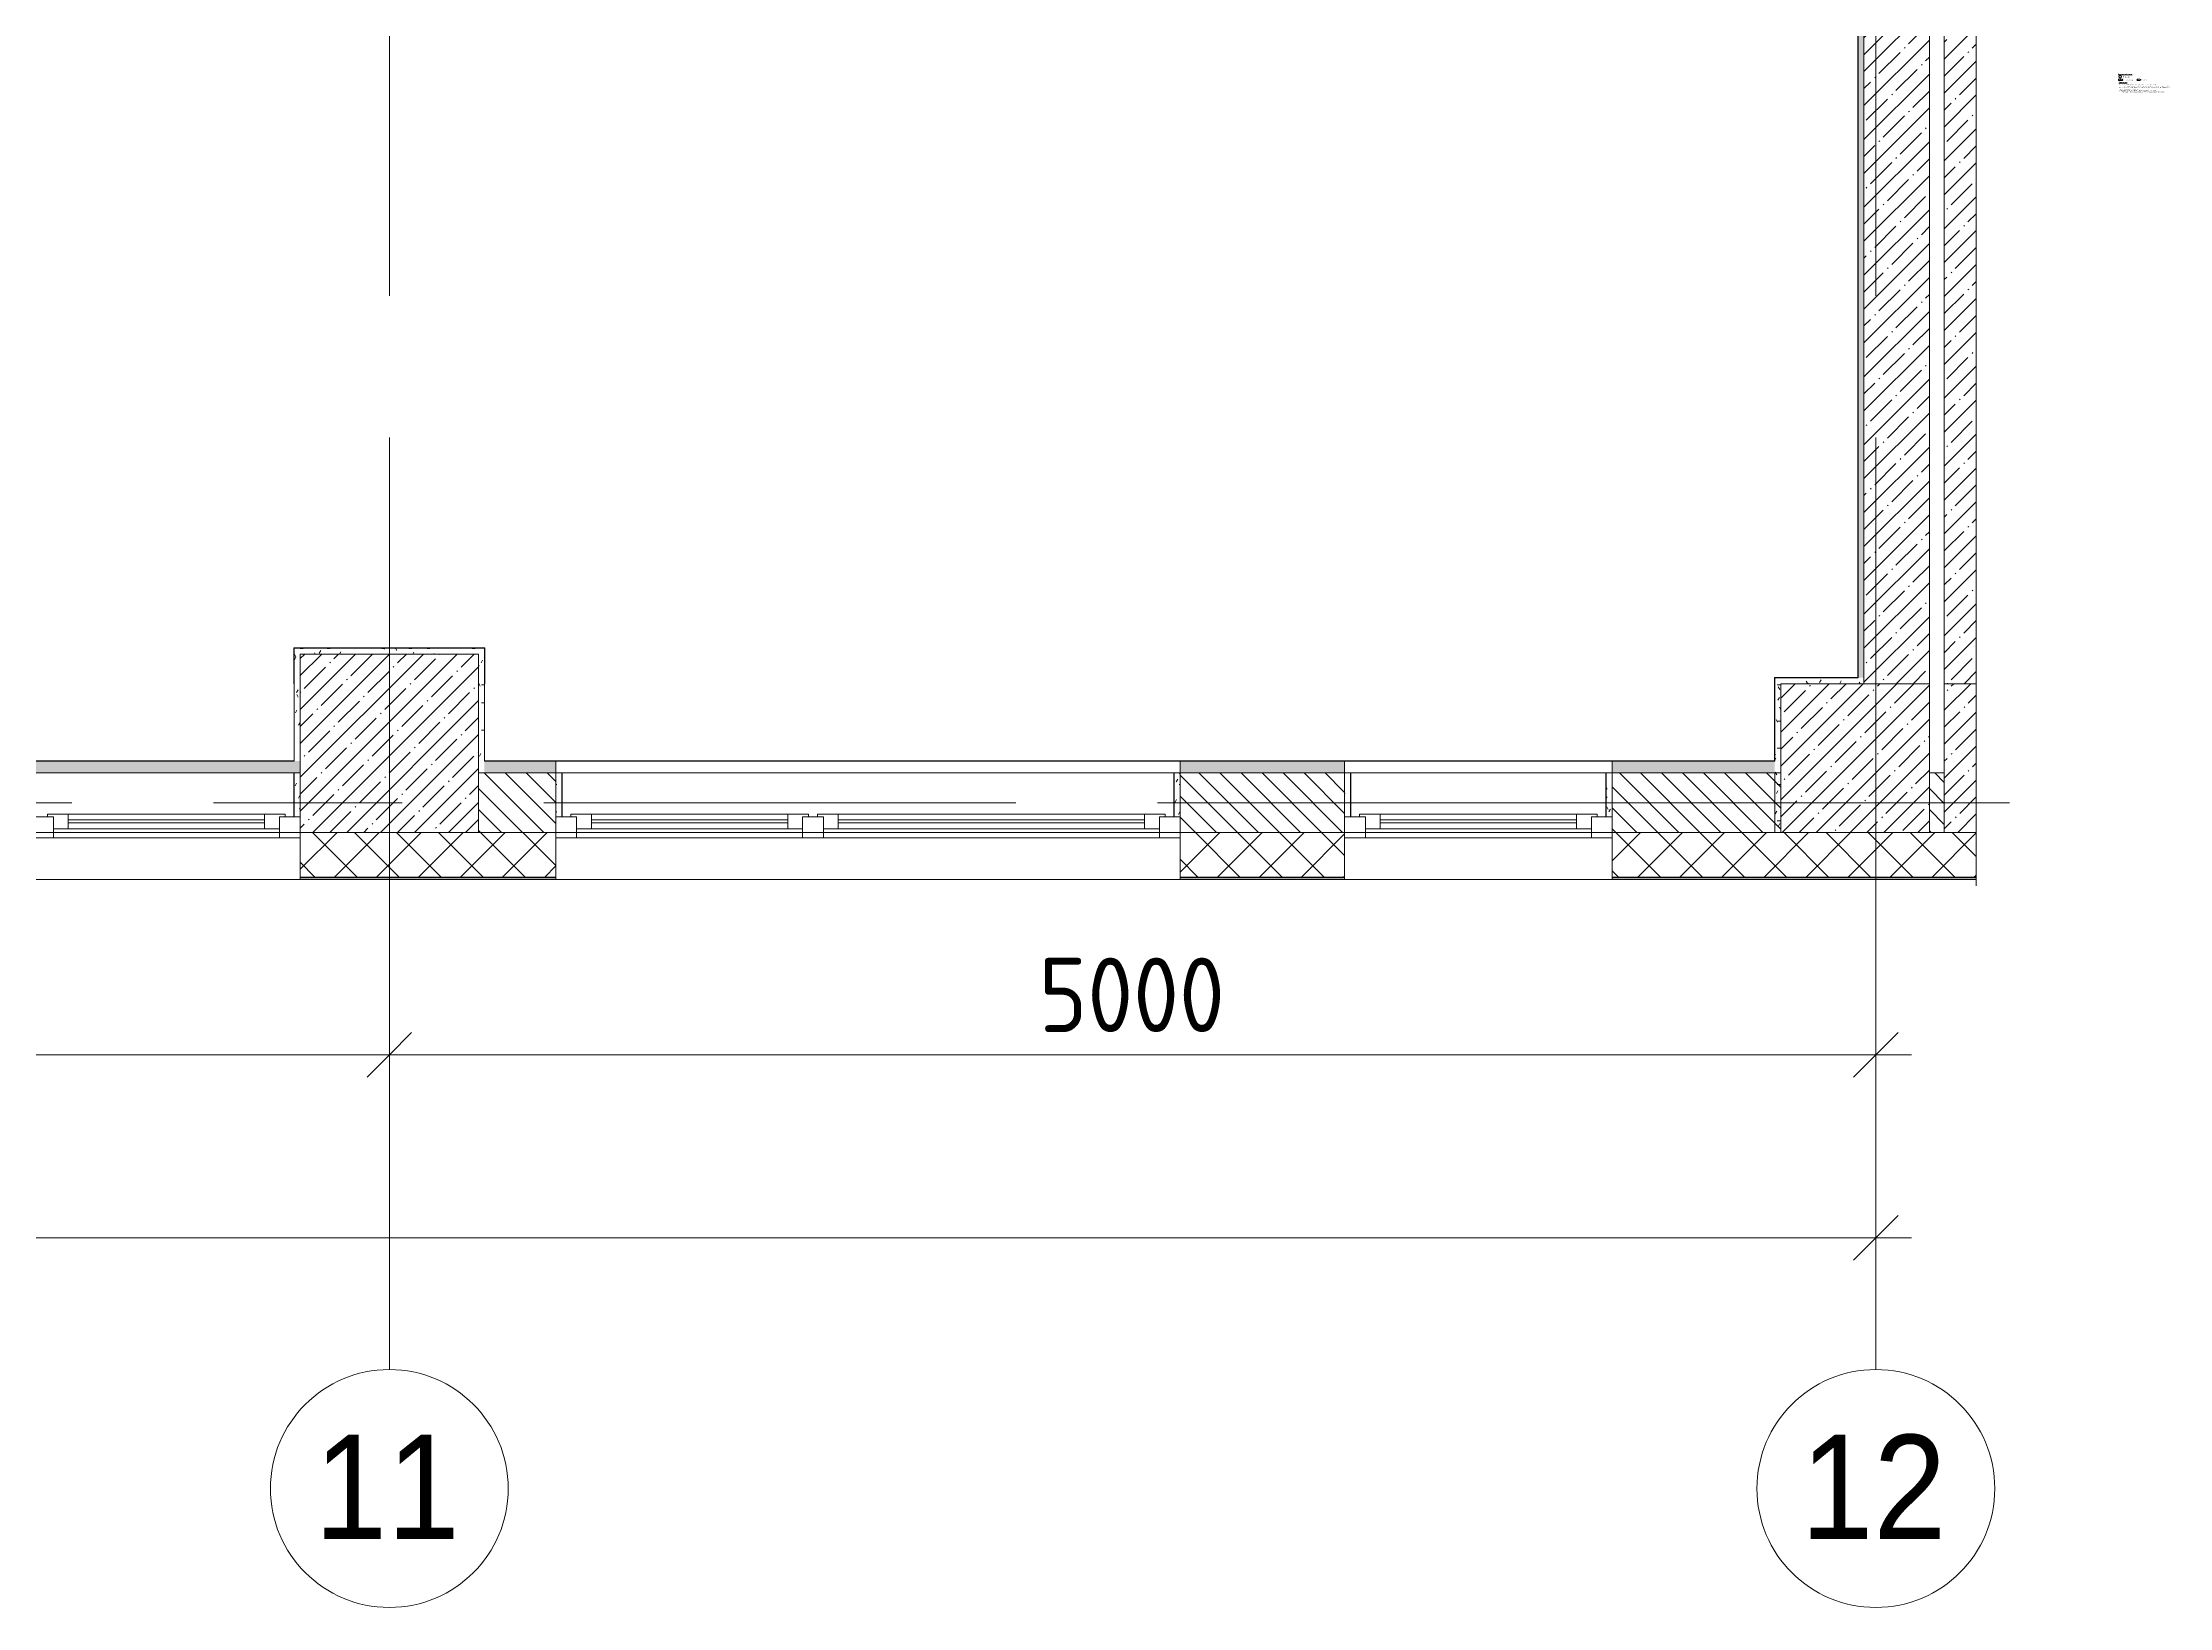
# Model space of a CAD drawing. Header units: millimetres. Extents: x -5524 to 188508, y -8553 to 29000.
# Drawn here: x 32143 to 39298, y -2706 to 2556 of the extents above; entities that cross this region are included whole.
import ezdxf

# ---------------------------------------------------------------- set-up
doc = ezdxf.new("R2010")
doc.units = ezdxf.units.MM
doc.linetypes.add('Осевая', pattern=[3175, 635, -476.25, 1587.5, -476.25])
for name, color, linetype, lineweight in [('A-ANNO-DIMS', 7, 'Continuous', 9), ('A-ANNO-DIMS-100', 7, 'Continuous', 9), ('A-DETL', 7, 'Continuous', 9), ('A-DETL-GENF', 7, 'Continuous', 9), ('A-GLAZ', 7, 'Continuous', 9), ('A-GLAZ-1', 7, 'Continuous', 13), ('A-WALL', 7, 'Continuous', 9), ('G-ANNO-TEXT', 7, 'Continuous', 9), ('I-WALL', 7, 'Continuous', 9), ('S-COLS', 7, 'Continuous', 9), ('Оси', 7, 'Continuous', 9), ('Оси-1', 7, 'Continuous', 20), ('Оси-2', 7, 'Осевая', 9)]:
    doc.layers.add(name, color=color, linetype=linetype, lineweight=lineweight)
doc.layers.add('A-WALL-1', color=7, linetype='Continuous', lineweight=9, true_color=0x3c3c3c)
doc.layers.add('A-WALL-FNSH-1', color=7, linetype='Continuous', lineweight=9, true_color=0x3c3c3c)
doc.styles.add('Arial', font='arial.ttf', dxfattribs={"width": 0.9, "height": 350})
doc.styles.add('GOST Common_2', font='GOST_Common.ttf', dxfattribs={"width": 0.9, "height": 3.5})
doc.styles.add('GOST Common_3', font='GOST_Common.ttf', dxfattribs={"width": 0.9, "height": 2.5})
doc.styles.add('ISOCPEUR', font='isocpeur.ttf', dxfattribs={"width": 0.9, "height": 250})
doc.styles.add('ISOCPEUR_2', font='isocpeur.ttf', dxfattribs={"width": 0.9, "height": 2.5})
doc.styles.add('ISOCPEUR_3', font='isocpeur.ttf', dxfattribs={"height": 2.5})
doc.dimstyles.new('ISO-2_5_0_9К_БОЛЬШОЙ', dxfattribs={"dimscale": 304.8, "dimtxt": 248.995294, "dimasz": 0.492126, "dimexe": 0.393701, "dimexo": 0.984252, "dimgap": 0, "dimtad": 1, "dimdec": 0, "dimrnd": 10, "dimzin": 0, "dimdsep": 46, "dimtxsty": 'ISOCPEUR', "dimblk1": 'OBLIQUE', "dimblk2": 'OBLIQUE', "dimsah": 1, "dimcen": 0.09, "dimdle": 0.393701, "dimazin": 0, "dimtfac": 1, "dimtdec": 4, "dimtix": 1, "dimtmove": 0, "dimatfit": 3, "dimfxl": 1, "dimtvp": 1, "dimtolj": 1, "dimtzin": 0, "dimarcsym": 2})
doc.dimstyles.new('ISO-2_5_0_9К_БОЛЬШОЙ_1', dxfattribs={"dimscale": 304.8, "dimtxt": 248.995294, "dimasz": 0.492126, "dimexe": 0.393701, "dimexo": 0.984252, "dimgap": 0, "dimtad": 1, "dimdec": 0, "dimrnd": 10, "dimzin": 0, "dimdsep": 46, "dimtxsty": 'ISOCPEUR', "dimblk1": 'OBLIQUE', "dimblk2": 'OBLIQUE', "dimsah": 1, "dimcen": 0.09, "dimdle": 0.393701, "dimazin": 0, "dimtfac": 1, "dimtdec": 4, "dimtix": 1, "dimtmove": 2, "dimatfit": 3, "dimfxl": 1, "dimtvp": 1, "dimtolj": 1, "dimtzin": 0, "dimarcsym": 2})
pattern_1 = [(45, (0, 0), (-57.02463, 57.02463), []), (45, (57.025, 0), (-57.02463, 57.02463), [100.806, -20.161, 3.353, -16.808])]
pattern_2 = [(0, (0, 0), (121.92, 30.48), [10.058, -81.382, 10.058, -81.382, -487.68]), (0, (0, 0), (121.92, 30.48), [-182.88, 10.058, -172.822, 10.058, -81.382, -213.36]), (0, (0, 0), (121.92, 30.48), [-457.2, 10.058, -50.902, 10.058, -142.342]), (120, (45.72, 15.24), (-87.356454, 90.345817), [10.058, -81.382, 10.058, -81.382, -487.68]), (120, (45.72, 15.24), (-87.356454, 90.345817), [-182.88, 10.058, -172.822, 10.058, -81.382, -213.36]), (120, (45.72, 15.24), (-87.356454, 90.345817), [-457.2, 10.058, -50.902, 10.058, -142.342]), (240, (60.96, 76.2), (-34.563546, -120.825817), [10.058, -81.382, 10.058, -81.382, -487.68]), (240, (60.96, 76.2), (-34.563546, -120.825817), [-182.88, 10.058, -172.822, 10.058, -81.382, -213.36]), (240, (60.96, 76.2), (-34.563546, -120.825817), [-457.2, 10.058, -50.902, 10.058, -142.342])]

# ---------------------------------------------------------------- blocks, each defined once
blk = doc.blocks.new('BSC_Колонна _Прямоугольная - 500х500-V3-План заполнения дверных проемов 3 этажа в осях 1-12')
at = {"layer": 'S-COLS'}
h = blk.add_hatch(dxfattribs=at)
h.set_pattern_fill('FP_5', color=256, style=0, pattern_type=2)
h.set_pattern_definition([(45, (-38790, -150), (-57.02463, 57.02463), []), (45, (-38732.975, -150), (-57.02463, 57.02463), [100.806, -20.161, 3.353, -16.808])])
h.paths.add_polyline_path([(-142.3, -250), (-142.3, 250), (-250, 250), (-250, -250)])
for p, q in [((-142.3, 250), (-250, 250)), ((-250, 250), (-250, -250)), ((-250, -250), (-142.3, -250))]:
    blk.add_line(p, q, dxfattribs=at)
blk = doc.blocks.new('BSC_Колонна _Прямоугольная - 600х600-V8-План заполнения дверных проемов 3 этажа в осях 1-12')
at = {"layer": 'S-COLS'}
h = blk.add_hatch(dxfattribs=at)
h.set_pattern_fill('FP_14', color=256, style=0, pattern_type=2)
h.set_pattern_definition([(45, (-33310, -200), (-57.02463, 57.02463), []), (45, (-33252.975, -200), (-57.02463, 57.02463), [100.806, -20.161, 3.353, -16.808])])
h.paths.add_polyline_path([(-300, -300), (300, -300), (300, 300), (-300, 300), (-300, -45.6)])
for p, q in [((300, 300), (-300, 300)), ((-300, 300), (-300, -300)), ((300, -300), (300, 300)), ((-300, -300), (300, -300))]:
    blk.add_line(p, q, dxfattribs=at)
blk = doc.blocks.new('120_Окно_СКБ_2Ст - 120_Окно_СКБ_2Ст 2100х2400 _мал створка справа_-22446225-План заполнения дверных проемов 3 этажа в осях 1-12')
at = {"layer": 'A-GLAZ'}
for p, q in [((1050, -57), (-1050, -57)), ((-1030, -127), (-1000, -127)), ((-930, -107), (100, -107)), ((100, -117), (-930, -117)), ((170, -127), (200, -127)), ((270, -107), (930, -107)), ((930, -117), (270, -117)), ((1000, -127), (1030, -127))]:
    blk.add_line(p, q, dxfattribs=at)
at = {"layer": 'A-GLAZ-1'}
for p, q in [((-1050, -127), (-1050, -57)), ((-1050, -57), (-980, -57)), ((-980, -57), (-980, -127)), ((150, -127), (150, -57)), ((150, -57), (220, -57)), ((220, -57), (220, -127)), ((980, -127), (980, -57)), ((980, -57), (1050, -57)), ((1050, -57), (1050, -127)), ((-980, -127), (-1050, -127)), ((-980, -127), (-1000, -127)), ((-1000, -127), (-1000, -137)), ((-1000, -137), (170, -137)), ((170, -137), (-1000, -137)), ((150, -87), (-980, -87)), ((-980, -87), (-980, -127)), ((-930, -137), (-930, -87)), ((100, -137), (100, -87)), ((150, -127), (150, -87)), ((220, -127), (150, -127)), ((170, -127), (150, -127)), ((170, -137), (170, -127)), ((220, -127), (200, -127)), ((200, -127), (200, -137)), ((200, -137), (1000, -137)), ((1000, -137), (200, -137)), ((980, -87), (220, -87)), ((220, -87), (220, -127)), ((270, -137), (270, -87)), ((930, -137), (930, -87)), ((980, -127), (980, -87)), ((1050, -127), (980, -127)), ((1000, -127), (980, -127)), ((1000, -137), (1000, -127))]:
    blk.add_line(p, q, dxfattribs=at)
blk = doc.blocks.new('120_Окно_СКБ_1Ст - 120_Окно_СКБ_1Ст 900х2500_h_-22445987-План заполнения дверных проемов 3 этажа в осях 1-12')
at = {"layer": 'A-GLAZ'}
for p, q in [((450, -57), (-450, -57)), ((-430, -127), (-400, -127)), ((-330, -107), (330, -107)), ((330, -117), (-330, -117)), ((400, -127), (430, -127))]:
    blk.add_line(p, q, dxfattribs=at)
at = {"layer": 'A-GLAZ-1'}
for p, q in [((-450, -127), (-450, -57)), ((-450, -57), (-380, -57)), ((-380, -57), (-380, -127)), ((380, -127), (380, -57)), ((380, -57), (450, -57)), ((450, -57), (450, -127)), ((-380, -127), (-450, -127)), ((-380, -127), (-400, -127)), ((-400, -127), (-400, -137)), ((-400, -137), (400, -137)), ((400, -137), (-400, -137)), ((380, -87), (-380, -87)), ((-380, -87), (-380, -127)), ((-330, -137), (-330, -87)), ((330, -137), (330, -87)), ((380, -127), (380, -87)), ((450, -127), (380, -127)), ((400, -127), (380, -127)), ((400, -137), (400, -127))]:
    blk.add_line(p, q, dxfattribs=at)
blk = doc.blocks.new('BSC_Колонна _Прямоугольная - 500х500-V14-План заполнения дверных проемов 3 этажа в осях 1-12')
at = {"layer": 'S-COLS'}
h = blk.add_hatch(dxfattribs=at)
h.set_pattern_fill('FP_22', color=256, style=0, pattern_type=2)
h.set_pattern_definition([(45, (-38240, -150), (-57.02463, 57.02463), []), (45, (-38182.975, -150), (-57.02463, 57.02463), [100.806, -20.161, 3.353, -16.808])])
h.paths.add_polyline_path([(-250, -250), (250, -250), (250, 250), (-250, 250), (-250, 4.4)])
for p, q in [((250, 250), (-250, 250)), ((-250, 250), (-250, -250)), ((250, -250), (250, 250)), ((-250, -250), (250, -250))]:
    blk.add_line(p, q, dxfattribs=at)
blk = doc.blocks.new('DET_L_Линия разрыва - М100-30654710-План заполнения дверных проемов 3 этажа в осях 1-12')
at = {"layer": 'A-DETL-GENF'}
blk.add_line((11739.9, 0), (0, 0), dxfattribs=at)
blk = doc.blocks.new('Ось сетки - D8-29747960-План заполнения дверных проемов 3 этажа в осях 1-12')
at = {"layer": 'Оси-1'}
for start, end in [(360, 180), (180, 360)]:
    blk.add_arc((0, 0), 4, start, end, dxfattribs=at)
blk = doc.blocks.new('DIMBLOCK21-План заполнения дверных проемов 3 этажа в осях 1-12')
at = {"layer": 'A-ANNO-DIMS-100'}
for p, q in [((110, -1657.3), (110, -1343.4)), ((38310, -1657.3), (38310, -1343.4)), ((-10, -1463.4), (38430, -1463.4)), ((110, -1463.4), (110, -1657.3)), ((38310, -1463.4), (38310, -1657.3))]:
    blk.add_line(p, q, dxfattribs=at)
at = {"layer": 'A-ANNO-DIMS-100', "lineweight": 20}
for p, q in [((110, -1463.4), (185, -1388.4)), ((38310, -1463.4), (38385, -1388.4)), ((110, -1463.4), (35, -1538.4)), ((38310, -1463.4), (38235, -1538.4))]:
    blk.add_line(p, q, dxfattribs=at)
at = {"layer": 'A-ANNO-DIMS-100', "color": 0, "insert": (20005.7, -1136.8), "char_height": 250, "width": 948.097, "attachment_point": 1, "line_spacing_factor": 1.149209, "style": 'ISOCPEUR'}
blk.add_mtext('38200', dxfattribs=at)
blk = doc.blocks.new('_Oblique')
at = {"color": 0, "linetype": 'ByBlock', "lineweight": -2}
blk.add_line((-0.5, -0.5), (0.5, 0.5), dxfattribs=at)
blk = doc.blocks.new('DIMBLOCK31-План заполнения дверных проемов 3 этажа в осях 1-12')
at = {"layer": 'A-ANNO-DIMS-100'}
for p, q in [((29610, -1041.8), (29610, -727.8)), ((33310, -1041.8), (33310, -727.8)), ((29610, -847.8), (33310, -847.8)), ((29610, -847.8), (29610, -1041.8)), ((33310, -847.8), (33310, -1041.8))]:
    blk.add_line(p, q, dxfattribs=at)
at = {"layer": 'A-ANNO-DIMS-100', "lineweight": 20}
for p, q in [((29610, -847.8), (29685, -772.8)), ((33310, -847.8), (33385, -772.8)), ((29610, -847.8), (29535, -922.8)), ((33310, -847.8), (33235, -922.8))]:
    blk.add_line(p, q, dxfattribs=at)
at = {"layer": 'A-ANNO-DIMS-100', "color": 0, "insert": (31144, -521.2), "char_height": 250, "width": 758.478, "attachment_point": 1, "line_spacing_factor": 1.149209, "style": 'ISOCPEUR'}
blk.add_mtext('3700', dxfattribs=at)
blk = doc.blocks.new('DIMBLOCK32-План заполнения дверных проемов 3 этажа в осях 1-12')
at = {"layer": 'A-ANNO-DIMS-100'}
for p, q in [((33310, -1041.8), (33310, -727.8)), ((38310, -1041.8), (38310, -727.8)), ((33310, -847.8), (38430, -847.8)), ((33310, -847.8), (33310, -1041.8)), ((38310, -847.8), (38310, -1041.8))]:
    blk.add_line(p, q, dxfattribs=at)
at = {"layer": 'A-ANNO-DIMS-100', "lineweight": 20}
for p, q in [((33310, -847.8), (33385, -772.8)), ((38310, -847.8), (38385, -772.8)), ((33310, -847.8), (33235, -922.8)), ((38310, -847.8), (38235, -922.8))]:
    blk.add_line(p, q, dxfattribs=at)
at = {"layer": 'A-ANNO-DIMS-100', "color": 0, "insert": (35494, -521.2), "char_height": 250, "width": 758.478, "attachment_point": 1, "line_spacing_factor": 1.149209, "style": 'ISOCPEUR'}
blk.add_mtext('5000', dxfattribs=at)

msp = doc.modelspace()

# ---------------------------------------------------------------- hatches: boundary and pattern name
at = {"layer": 'A-WALL'}
h = msp.add_hatch(dxfattribs=at)
h.set_pattern_fill('FP_9', color=256, style=0, pattern_type=2)
h.set_pattern_definition([(135, (0, 0), (-35.35534, -35.35534), [])])
h.paths.add_polyline_path([(35970, -100), (36523, -100), (36523, 100), (35970, 100)])
h.paths.add_polyline_path([(38540, -100), (38540, 100), (38490, 100), (38490, -100)])
h.paths.add_polyline_path([(37990, -100), (37990, 100), (37423, 100), (37423, -100), (37624.8, -100)])
h.paths.add_polyline_path([(19360, -100), (20710, -100), (20710, 100), (19360, 100)])
h.paths.add_polyline_path([(22710, -100), (22710, 100), (22510, 100), (22510, -100)])
h.paths.add_polyline_path([(21610, -100), (21910, -100), (21910, 100), (21610, 100)])
h.paths.add_polyline_path([(16510, -100), (17260, -100), (17260, 100), (16510, 100)])
h.paths.add_polyline_path([(29982.8, -100), (29982.8, 100), (29809.7, 100), (29809.7, -100)])
h.paths.add_polyline_path([(14860, -100), (15610, -100), (15610, 100), (14860, 100)])
h.paths.add_polyline_path([(33870, -100), (33870, 100), (33610, 100), (33610, -100)])
h.paths.add_polyline_path([(24810, -100), (25560, -100), (25560, 100), (24810, 100)])
h.paths.add_polyline_path([(30882.8, -100), (32110, -100), (32110, 100), (30882.8, 100)])
h.paths.add_polyline_path([(26160, -100), (26409.7, -100), (26409.7, 100), (26160, 100), (26160, -41.2)])
h.paths.add_polyline_path([(7660, -100), (7660, 100), (6830, 100), (6830, -100)])
h.paths.add_polyline_path([(10359.7, -100), (11110, -100), (11110, 100), (10359.7, 100)])
h.paths.add_polyline_path([(12010, -100), (12160, -100), (12160, 100), (12010, 100)])
h = msp.add_hatch(dxfattribs=at)
h.set_pattern_fill('FP_11', color=256, style=0, pattern_type=2)
h.set_pattern_definition([(45, (0, 0), (-70.71068, 70.71068), []), (135, (0, 0), (-70.71068, -70.71068), [])])
h.paths.add_polyline_path([(33565.7, -250), (33870, -250), (33870, -100), (33010, -100), (33010, -250)])
h.paths.add_polyline_path([(37423, -250), (38647.7, -250), (38647.7, -100), (37423, -100)])
h.paths.add_polyline_path([(36523, -250), (36523, -100), (35970, -100), (35970, -250), (36271.8, -250)])
h.paths.add_polyline_path([(30882.8, -250), (32110, -250), (32110, -100), (30882.8, -100)])
h.paths.add_polyline_path([(12010, -250), (12760, -250), (12760, -100), (12010, -100)])
h.paths.add_polyline_path([(14860, -250), (15610, -250), (15610, -100), (14860, -100)])
h.paths.add_polyline_path([(11110, -250), (11110, -100), (10359.7, -100), (10359.7, -250)])
h.paths.add_polyline_path([(24810, -250), (26409.7, -250), (26409.7, -100), (24810, -100)])
h.paths.add_polyline_path([(29809.7, -250), (29982.8, -250), (29982.8, -100), (29209.7, -100), (29209.7, -250)])
h.paths.add_polyline_path([(17260, -250), (17260, -100), (16510, -100), (16510, -250)])
h.paths.add_polyline_path([(19360, -250), (20710, -250), (20710, -100), (19360, -100)])
h.paths.add_polyline_path([(22710, -250), (22710, -100), (21610, -100), (21610, -250), (22510, -250)])
h.paths.add_polyline_path([(8259.7, -250), (8259.7, -100), (6830, -100), (6830, -250)])
h.paths.add_polyline_path([(-260, -250), (3730, -250), (3730, -100), (-260, -100)])
at = {"layer": 'I-WALL'}
h = msp.add_hatch(dxfattribs=at)
h.set_pattern_fill('FP_12', color=256, style=0, pattern_type=2)
h.set_pattern_definition(pattern_1)
h.paths.add_polyline_path([(38490, 400), (38490, 7400), (38270, 7400), (38270, 400), (38480.5, 400)])
h = msp.add_hatch(dxfattribs=at)
h.set_pattern_fill('FP_12', color=256, style=0, pattern_type=2)
h.set_pattern_definition(pattern_1)
h.paths.add_polyline_path([(38647.7, 400), (38647.7, 7400), (38540, 7400), (38540, 400), (38549.1, 400)])
h = msp.add_hatch(dxfattribs=at)
h.set_pattern_fill('FP_37', color=256, style=0, pattern_type=2)
h.set_pattern_definition(pattern_2)
h.paths.add_polyline_path([(38250, 420), (38270, 420), (38270, 7070), (38250, 7070), (38250, 421)])
h = msp.add_hatch(dxfattribs=at)
h.set_pattern_fill('FP_37', color=256, style=0, pattern_type=2)
h.set_pattern_definition(pattern_2)
h.paths.add_polyline_path([(32990, 140), (33010, 140), (33010, 520), (32990, 520), (32990, 141)])
h = msp.add_hatch(dxfattribs=at)
h.set_pattern_fill('FP_37', color=256, style=0, pattern_type=2)
h.set_pattern_definition(pattern_2)
h.paths.add_polyline_path([(33630, 500), (33630, 520), (33010, 520), (33010, 500), (33610, 500)])
h = msp.add_hatch(dxfattribs=at)
h.set_pattern_fill('FP_37', color=256, style=0, pattern_type=2)
h.set_pattern_definition(pattern_2)
h.paths.add_polyline_path([(33610, 100), (33630, 100), (33630, 500), (33610, 500), (33610, 154.4)])
h = msp.add_hatch(dxfattribs=at)
h.set_pattern_fill('FP_37', color=256, style=0, pattern_type=2)
h.set_pattern_definition(pattern_2)
h.paths.add_polyline_path([(37990, -100), (37990, 420), (37970, 420), (37970, -100)])
h = msp.add_hatch(dxfattribs=at)
h.set_pattern_fill('FP_37', color=256, style=0, pattern_type=2)
h.set_pattern_definition(pattern_2)
h.paths.add_polyline_path([(38270, 400), (38270, 420), (37990, 420), (37990, 400)])
h = msp.add_hatch(dxfattribs=at)
h.set_pattern_fill('FP_37', color=256, style=0, pattern_type=2)
h.set_pattern_definition(pattern_2)
h.paths.add_polyline_path([(29982.8, 100), (33010, 100), (33010, 140), (29829.7, 140), (29829.7, 100)])
h = msp.add_hatch(dxfattribs=at)
h.set_pattern_fill('FP_37', color=256, style=0, pattern_type=2)
h.set_pattern_definition(pattern_2)
h.paths.add_polyline_path([(32990, -48), (33010, -48), (33010, 100), (32990, 100)])
h = msp.add_hatch(dxfattribs=at)
h.set_pattern_fill('FP_37', color=256, style=0, pattern_type=2)
h.set_pattern_definition(pattern_2)
h.paths.add_polyline_path([(37624.8, 100), (37970, 100), (37970, 140), (37423, 140), (37423, 100)])
h.paths.add_polyline_path([(33870, 100), (33870, 140), (33630, 140), (33630, 100)])
h.paths.add_polyline_path([(35970, 100), (36523, 100), (36523, 140), (35970, 140)])
h = msp.add_hatch(dxfattribs=at)
h.set_pattern_fill('FP_37', color=256, style=0, pattern_type=2)
h.set_pattern_definition(pattern_2)
h.paths.add_polyline_path([(33870, -48), (33890, -48), (33890, 100), (33870, 100)])
h = msp.add_hatch(dxfattribs=at)
h.set_pattern_fill('FP_37', color=256, style=0, pattern_type=2)
h.set_pattern_definition(pattern_2)
h.paths.add_polyline_path([(35950, -48), (35970, -48), (35970, 100), (35950, 100)])
h = msp.add_hatch(dxfattribs=at)
h.set_pattern_fill('FP_37', color=256, style=0, pattern_type=2)
h.set_pattern_definition(pattern_2)
h.paths.add_polyline_path([(36523, -48), (36543, -48), (36543, 100), (36523, 100)])
h = msp.add_hatch(dxfattribs=at)
h.set_pattern_fill('FP_37', color=256, style=0, pattern_type=2)
h.set_pattern_definition(pattern_2)
h.paths.add_polyline_path([(37403, -48), (37423, -48), (37423, 100), (37403, 100)])

# ---------------------------------------------------------------- linework, layer by layer
at = {"layer": 'A-DETL'}
for p, q in [((39125.8, 2433.7), (39139.6, 2433.7)), ((39125.8, 2428.2), (39125.8, 2433.7)), ((39139.6, 2433.7), (39139.6, 2428.2)), ((39190.4, 2433.3), (39198.3, 2433.3)), ((39125.8, 2428.2), (39139.6, 2428.2)), ((39198.3, 2428.7), (39190.4, 2428.7))]:
    msp.add_line(p, q, dxfattribs=at)
msp.add_circle((39131.7, 2441.1), 4, dxfattribs=at)
for centre, start, end in [((39190.4, 2431), 90, 180), ((39198.3, 2431), 0, 90), ((39190.4, 2431), 180, 270), ((39198.3, 2431), 270, 0)]:
    msp.add_arc(centre, 2.28, start, end, dxfattribs=at)
at = {"layer": 'A-WALL'}
for p, q in [((38270, 7400), (38270, 400)), ((38250, 420), (38250, 7050)), ((37970, 140), (37970, 420)), ((37990, 420), (38250, 420)), ((33890, 100), (33610, 100)), ((33610, -100), (37970, -100)), ((38540, -100), (38490, -100)), ((33010, -258), (32110, -258)), ((33010, -250), (33870, -250)), ((33010, -253), (33870, -253)), ((35970, -258), (33870, -258)), ((35970, -250), (36523, -250)), ((35970, -253), (36523, -253)), ((37423, -258), (36523, -258)), ((37423, -250), (38647.7, -250)), ((37423, -253), (38647.7, -253))]:
    msp.add_line(p, q, dxfattribs=at)
at = {"layer": 'A-WALL-1'}
for p, q in [((38490, 400), (38490, 7400)), ((38540, 7400), (38540, 400)), ((33630, 520), (32990, 520)), ((32990, 400), (32990, 140)), ((33630, 140), (33630, 400)), ((29809.7, 100), (32989, 100)), ((32990, 140), (29829.7, 140)), ((33010, 100), (32990, 100)), ((32990, 100), (32990, -48)), ((33870, 140), (33630, 140)), ((33870, -250), (33870, 140)), ((33890, -48), (33890, 100)), ((36543, 100), (35950, 100)), ((35950, 100), (35950, -48)), ((35970, 140), (35970, -250)), ((36523, 140), (35970, 140)), ((36523, -250), (36523, 140)), ((36543, -48), (36543, 100)), ((37990, 100), (37403, 100)), ((37403, 100), (37403, -48)), ((37423, 140), (37423, -250)), ((37970, 140), (37423, 140)), ((37970, 100), (37970, -100)), ((38540, 100), (38490, 100)), ((32990, -48), (33010, -48)), ((33870, -48), (33890, -48)), ((35950, -48), (35970, -48)), ((36523, -48), (36543, -48)), ((37403, -48), (37423, -48)), ((33010, -100), (33010, -250)), ((37970, -100), (37990, -100))]:
    msp.add_line(p, q, dxfattribs=at)
at = {"layer": 'A-WALL-FNSH-1'}
for p, q in [((38249, 7049), (38249, 421)), ((32989, 521), (32989, 400)), ((33631, 521), (32989, 521)), ((32990, 400), (32990, 520)), ((33630, 520), (33630, 400)), ((33631, 400), (33631, 521)), ((32989, 400), (32990, 400)), ((33630, 400), (33631, 400)), ((37969, 421), (37969, 141)), ((38249, 421), (37969, 421)), ((37970, 420), (37990, 420)), ((32990, 141), (29829.7, 141)), ((32990, 100), (32989, 100)), ((32989, 100), (32989, -48)), ((33870, 141), (33630, 141)), ((33870, 140), (33870, 141)), ((33891, 100), (33890, 100)), ((33891, -48), (33891, 100)), ((35950, 100), (35949, 100)), ((35949, 100), (35949, -48)), ((36523, 141), (35970, 141)), ((35970, 141), (35970, 140)), ((36523, 140), (36523, 141)), ((36544, 100), (36543, 100)), ((36544, -48), (36544, 100)), ((37403, 100), (37402, 100)), ((37402, 100), (37402, -48)), ((37969, 141), (37423, 141)), ((37423, 141), (37423, 140)), ((32989, -48), (32990, -48)), ((33890, -48), (33891, -48)), ((35949, -48), (35950, -48)), ((36543, -48), (36544, -48)), ((37402, -48), (37403, -48)), ((33010, -250), (33010, -258)), ((33010, -258), (33870, -258)), ((33870, -258), (33870, -250)), ((35970, -250), (35970, -258)), ((35970, -258), (36523, -258)), ((36523, -258), (36523, -250)), ((37423, -250), (37423, -258)), ((37423, -258), (38647.7, -258))]:
    msp.add_line(p, q, dxfattribs=at)
at = {"layer": 'I-WALL'}
for p, q in [((33870, 141), (35970, 141)), ((33870, 140), (35970, 140)), ((35949, 100), (33891, 100)), ((36523, 141), (37423, 141)), ((36523, 140), (37423, 140)), ((37402, 100), (36544, 100)), ((33010, -100), (32110, -100))]:
    msp.add_line(p, q, dxfattribs=at)
at = {"layer": 'Оси'}
for p, q in [((33310, -1906.3), (33310, 593.7)), ((38310, -1906.3), (38310, 593.7)), ((36260, 0), (38760, 0))]:
    msp.add_line(p, q, dxfattribs=at)
at = {"layer": 'Оси-2'}
for p, q in [((33310, 593.7), (33310, 24898.1)), ((38310, 593.7), (38310, 21277.7)), ((-2206.6, 0), (36260, 0))]:
    msp.add_line(p, q, dxfattribs=at)

# ---------------------------------------------------------------- block references
at = {"layer": 'A-DETL-GENF', "rotation": 90.00000000000031}
msp.add_blockref('DET_L_Линия разрыва - М100-30654710-План заполнения дверных проемов 3 этажа в осях 1-12', (38647.7, -280), dxfattribs=at)
at = {"layer": 'A-GLAZ', "rotation": 180}
for name, p in [('120_Окно_СКБ_1Ст - 120_Окно_СКБ_1Ст 900х2500_h_-22445987-План заполнения дверных проемов 3 этажа в осях 1-12', (32560, -175)), ('120_Окно_СКБ_2Ст - 120_Окно_СКБ_2Ст 2100х2400 _мал створка справа_-22446225-План заполнения дверных проемов 3 этажа в осях 1-12', (34920, -175)), ('120_Окно_СКБ_1Ст - 120_Окно_СКБ_1Ст 900х2500_h_-22445987-План заполнения дверных проемов 3 этажа в осях 1-12', (36973, -175))]:
    msp.add_blockref(name, p, dxfattribs=at)
at = {"layer": 'S-COLS'}
for name, p in [('BSC_Колонна _Прямоугольная - 600х600-V8-План заполнения дверных проемов 3 этажа в осях 1-12', (33310, 200)), ('BSC_Колонна _Прямоугольная - 500х500-V14-План заполнения дверных проемов 3 этажа в осях 1-12', (38240, 150)), ('BSC_Колонна _Прямоугольная - 500х500-V3-План заполнения дверных проемов 3 этажа в осях 1-12', (38790, 150))]:
    msp.add_blockref(name, p, dxfattribs=at)
at = {"layer": 'Оси-1', "xscale": 99.99999999999993, "yscale": 99.99999999999993, "zscale": 99.99999999999993}
for p in [(33310, -2306.3), (38310, -2306.3)]:
    msp.add_blockref('Ось сетки - D8-29747960-План заполнения дверных проемов 3 этажа в осях 1-12', p, dxfattribs=at)

# ---------------------------------------------------------------- texts
at = {"layer": 'G-ANNO-TEXT', "attachment_point": 1}
for s, insert, char_height, width, style in [('\\LУсловные', (39124.6, 2451.8), 3.5, 22.151, 'GOST Common_2'), ('01', (39130.4, 2442.2), 2.5, 3.319, 'GOST Common_3'), ('Номер', (39141.3, 2442.2), 2.5, 10.173, 'GOST Common_3'), ('\\L\\fGOST Common|b0|i0|c204|p34|;\\W.9;\\L ', (39142.9, 2451.8), 3.5, 1.299, 'GOST Common_2'), ('\\Lобозначения', (39144, 2451.8), 3.5, 30.159, 'GOST Common_2'), ('\\fGOST Common|b0|i0|c204|p34|;\\W.9; ', (39149.7, 2442.2), 2.5, 0.938, 'GOST Common_3'), ('помещения', (39150.5, 2442.2), 2.5, 18.543, 'GOST Common_3'), ('\\LПримечание', (39127.6, 2424.5), 3.5, 28.5, 'GOST Common_2'), ('1. ', (39127.6, 2416), 2.5, 4.249, 'ISOCPEUR_3'), ('отвечать', (39127.6, 2401.3), 2.5, 18.679, 'ISOCPEUR_3'), ('2. ', (39127.6, 2411.1), 2.5, 4.89, 'ISOCPEUR_3'), ('момента', (39127.6, 2406.2), 2.5, 16.435, 'ISOCPEUR_3'), ('3. ', (39127.6, 2396.4), 2.5, 4.89, 'ISOCPEUR_3'), ('4. ', (39127.6, 2391.5), 2.5, 5.131, 'ISOCPEUR_3'), ('+0.000', (39128.2, 2432.1), 2.5, 10.534, 'GOST Common_3'), ('За', (39131.1, 2416), 2.5, 4.73, 'ISOCPEUR_3'), ('Все', (39131.6, 2411.1), 2.5, 6.413, 'ISOCPEUR_3'), ('Перед', (39131.6, 2396.4), 2.5, 11.063, 'ISOCPEUR_3'), ('\\fISOCPEUR|b0|i0|c204|p34|;О', (39131.8, 2391.5), 2.5, 2.405, 'ISOCPEUR_3'), ('\\fISOCPEUR|b0|i0|c204|p34|; ', (39133.8, 2391.5), 2.5, 1.844, 'ISOCPEUR_3'), ('\\fISOCPEUR|b0|i0|c204|p34|; ', (39135, 2416), 2.5, 1.844, 'ISOCPEUR_3'), ('всех', (39135.3, 2391.5), 2.5, 8.338, 'ISOCPEUR_3'), ('отметку', (39136.5, 2416), 2.5, 16.515, 'ISOCPEUR_3'), ('\\fISOCPEUR|b0|i0|c204|p34|; ', (39136.9, 2411.1), 2.5, 1.844, 'ISOCPEUR_3'), ('материалы', (39138.4, 2411.1), 2.5, 21.004, 'ISOCPEUR_3'), ('\\fISOCPEUR|b0|i0|c204|p34|; ', (39140.7, 2396.4), 2.5, 1.844, 'ISOCPEUR_3'), ('\\fISOCPEUR|b0|i0|c204|p34|; ', (39141.1, 2406.2), 2.5, 1.844, 'ISOCPEUR_3'), ('\\fISOCPEUR|b0|i0|c204|p34|; ', (39142.2, 2391.5), 2.5, 1.844, 'ISOCPEUR_3'), ('заказом', (39142.3, 2396.4), 2.5, 15.553, 'ISOCPEUR_3'), ('Отметка', (39142.4, 2432.1), 2.5, 15.296, 'GOST Common_3'), ('их', (39142.7, 2406.2), 2.5, 4.329, 'ISOCPEUR_3'), ('\\fISOCPEUR|b0|i0|c204|p34|; ', (39143, 2401.3), 2.5, 1.844, 'ISOCPEUR_3'), ('расхождениях', (39143.7, 2391.5), 2.5, 26.456, 'ISOCPEUR_3'), ('нормам', (39144.5, 2401.3), 2.5, 13.709, 'ISOCPEUR_3'), ('\\fISOCPEUR|b0|i0|c204|p34|; ', (39146.2, 2406.2), 2.5, 1.844, 'ISOCPEUR_3'), ('заказа', (39147.8, 2406.2), 2.5, 13.388, 'ISOCPEUR_3'), (' +0.000 ', (39150.1, 2416), 2.5, 15.392, 'ISOCPEUR_3'), ('\\fGOST Common|b0|i0|c204|p34|;\\W.9; ', (39155, 2432.1), 2.5, 0.938, 'GOST Common_3'), ('\\fISOCPEUR|b0|i0|c204|p34|; ', (39155.1, 2396.4), 2.5, 1.844, 'ISOCPEUR_3'), ('\\fISOCPEUR|b0|i0|c204|p34|; ', (39155.8, 2411.1), 2.5, 1.844, 'ISOCPEUR_3'), ('\\fISOCPEUR|b0|i0|c204|p34|; ', (39155.8, 2401.3), 2.5, 1.844, 'ISOCPEUR_3'), ('чистого', (39155.8, 2432.1), 2.5, 13.853, 'GOST Common_3'), ('\\fISOCPEUR|b0|i0|c204|p34|;и', (39156.6, 2396.4), 2.5, 2.165, 'ISOCPEUR_3'), ('должны', (39157.3, 2411.1), 2.5, 13.789, 'ISOCPEUR_3'), ('пожаробезопасности', (39157.3, 2401.3), 2.5, 39.764, 'ISOCPEUR_3'), ('\\fISOCPEUR|b0|i0|c204|p34|; ', (39158.4, 2396.4), 2.5, 1.844, 'ISOCPEUR_3'), ('\\fISOCPEUR|b0|i0|c204|p34|; ', (39158.8, 2406.2), 2.5, 1.844, 'ISOCPEUR_3'), ('монтажем', (39159.9, 2396.4), 2.5, 19.16, 'ISOCPEUR_3'), ('\\fISOCPEUR|b0|i0|c204|p34|;и', (39160.3, 2406.2), 2.5, 2.165, 'ISOCPEUR_3'), ('\\fISOCPEUR|b0|i0|c204|p34|; ', (39162.1, 2406.2), 2.5, 1.844, 'ISOCPEUR_3'), ('принята', (39162.8, 2416), 2.5, 15.954, 'ISOCPEUR_3'), ('поставки', (39163.6, 2406.2), 2.5, 17.797, 'ISOCPEUR_3'), ('\\fISOCPEUR|b0|i0|c204|p34|; ', (39165.5, 2391.5), 2.5, 1.844, 'ISOCPEUR_3'), ('\\fGOST Common|b0|i0|c204|p34|;\\W.9; ', (39167.2, 2432.1), 2.5, 0.938, 'GOST Common_3'), ('размеров', (39167.1, 2391.5), 2.5, 17.637, 'ISOCPEUR_3'), ('пола', (39168, 2432.1), 2.5, 8.009, 'GOST Common_3'), ('\\fISOCPEUR|b0|i0|c204|p34|; ', (39168.7, 2411.1), 2.5, 1.844, 'ISOCPEUR_3'), ('быть', (39170.2, 2411.1), 2.5, 9.46, 'ISOCPEUR_3'), ('\\fGOST Common|b0|i0|c204|p34|;\\W.9; ', (39174.6, 2432.1), 2.5, 0.938, 'GOST Common_3'), ('\\fISOCPEUR|b0|i0|c204|p34|; ', (39175.7, 2396.4), 2.5, 1.844, 'ISOCPEUR_3'), ('\\fISOCPEUR|b0|i0|c204|p34|; ', (39176, 2416), 2.5, 1.844, 'ISOCPEUR_3'), ('дверей', (39177.3, 2396.4), 2.5, 12.987, 'ISOCPEUR_3'), ('отметка', (39177.5, 2416), 2.5, 16.755, 'ISOCPEUR_3'), ('\\fISOCPEUR|b0|i0|c204|p34|; ', (39178, 2411.1), 2.5, 1.844, 'ISOCPEUR_3'), ('. ', (39178.3, 2406.2), 2.5, 2.726, 'ISOCPEUR_3'), ('согласованы', (39179.5, 2411.1), 2.5, 23.89, 'ISOCPEUR_3'), ('Все', (39180.6, 2406.2), 2.5, 6.413, 'ISOCPEUR_3'), (', ', (39181.6, 2391.5), 2.5, 2.886, 'ISOCPEUR_3'), ('указанных', (39184, 2391.5), 2.5, 20.042, 'ISOCPEUR_3'), ('\\fISOCPEUR|b0|i0|c204|p34|; ', (39185.9, 2406.2), 2.5, 1.844, 'ISOCPEUR_3'), ('материалы', (39187.4, 2406.2), 2.5, 21.004, 'ISOCPEUR_3'), ('\\fISOCPEUR|b0|i0|c204|p34|;.', (39190.2, 2401.3), 2.5, 0.882, 'ISOCPEUR_3'), ('\\fISOCPEUR|b0|i0|c204|p34|; ', (39191.3, 2416), 2.5, 1.844, 'ISOCPEUR_3'), ('  - ', (39188, 2396.4), 2.5, 7.696, 'ISOCPEUR_3'), ('DR01', (39191.3, 2432.2), 2.5, 7.648, 'ISOCPEUR_2'), ('уровня', (39192.9, 2416), 2.5, 12.987, 'ISOCPEUR_3'), ('размер', (39194.3, 2396.4), 2.5, 13.308, 'ISOCPEUR_3'), ('\\fISOCPEUR|b0|i0|c204|p34|; ', (39199.2, 2411.1), 2.5, 1.844, 'ISOCPEUR_3'), ('\\fISOCPEUR|b0|i0|c204|p34|; ', (39200.5, 2391.5), 2.5, 1.844, 'ISOCPEUR_3'), ('Генеральным', (39200.7, 2411.1), 2.5, 24.532, 'ISOCPEUR_3'), ('на', (39202.1, 2391.5), 2.5, 4.57, 'ISOCPEUR_3'), ('Марка', (39203, 2432), 2.5, 10.678, 'GOST Common_3'), ('\\fISOCPEUR|b0|i0|c204|p34|; ', (39203.6, 2416), 2.5, 1.844, 'ISOCPEUR_3'), ('\\fISOCPEUR|b0|i0|c204|p34|; ', (39204.7, 2406.2), 2.5, 1.844, 'ISOCPEUR_3'), ('чистого', (39205.1, 2416), 2.5, 15.392, 'ISOCPEUR_3'), ('\\fISOCPEUR|b0|i0|c204|p34|; ', (39205.3, 2396.4), 2.5, 1.844, 'ISOCPEUR_3'), ('\\fISOCPEUR|b0|i0|c204|p34|; ', (39205.8, 2391.5), 2.5, 1.844, 'ISOCPEUR_3'), ('должны', (39206.2, 2406.2), 2.5, 13.789, 'ISOCPEUR_3'), ('проемов', (39206.8, 2396.4), 2.5, 15.392, 'ISOCPEUR_3'), ('чертеже', (39207.4, 2391.5), 2.5, 16.274, 'ISOCPEUR_3'), ('\\fGOST Common|b0|i0|c204|p34|;\\W.9; ', (39211.8, 2432), 2.5, 0.938, 'GOST Common_3'), ('двери', (39212.5, 2432), 2.5, 9.741, 'GOST Common_3'), ('\\fISOCPEUR|b0|i0|c204|p34|; ', (39217.6, 2406.2), 2.5, 1.844, 'ISOCPEUR_3'), ('\\fISOCPEUR|b0|i0|c204|p34|; ', (39217.8, 2416), 2.5, 1.844, 'ISOCPEUR_3'), ('быть', (39219.1, 2406.2), 2.5, 9.46, 'ISOCPEUR_3'), ('\\fISOCPEUR|b0|i0|c204|p34|; ', (39219.5, 2396.4), 2.5, 1.844, 'ISOCPEUR_3'), ('пола', (39219.3, 2416), 2.5, 8.899, 'ISOCPEUR_3'), ('\\fISOCPEUR|b0|i0|c204|p34|; ', (39221, 2411.1), 2.5, 1.844, 'ISOCPEUR_3'), (', ', (39220.8, 2391.5), 2.5, 2.886, 'ISOCPEUR_3'), ('уточнять', (39221, 2396.4), 2.5, 18.439, 'ISOCPEUR_3'), ('подрядчиком', (39222.5, 2411.1), 2.5, 24.051, 'ISOCPEUR_3'), ('необходимо', (39223.2, 2391.5), 2.5, 21.886, 'ISOCPEUR_3'), ('\\fISOCPEUR|b0|i0|c204|p34|; ', (39226.7, 2416), 2.5, 1.844, 'ISOCPEUR_3'), ('\\fISOCPEUR|b0|i0|c204|p34|; ', (39226.9, 2406.2), 2.5, 1.844, 'ISOCPEUR_3'), ('первого', (39228.2, 2416), 2.5, 15.152, 'ISOCPEUR_3'), ('сертифицированы', (39228.5, 2406.2), 2.5, 33.992, 'ISOCPEUR_3'), ('\\fISOCPEUR|b0|i0|c204|p34|; ', (39236.3, 2396.4), 2.5, 1.844, 'ISOCPEUR_3'), ('по', (39237.8, 2396.4), 2.5, 4.329, 'ISOCPEUR_3'), ('\\fISOCPEUR|b0|i0|c204|p34|; ', (39240.7, 2416), 2.5, 1.844, 'ISOCPEUR_3'), ('\\fISOCPEUR|b0|i0|c204|p34|; ', (39241.2, 2391.5), 2.5, 1.844, 'ISOCPEUR_3'), ('\\fISOCPEUR|b0|i0|c204|p34|; ', (39241.4, 2396.4), 2.5, 1.844, 'ISOCPEUR_3'), ('этажа', (39242.2, 2416), 2.5, 12.426, 'ISOCPEUR_3'), ('\\fISOCPEUR|b0|i0|c204|p34|; ', (39242.3, 2411.1), 2.5, 1.844, 'ISOCPEUR_3'), ('сообщить', (39242.7, 2391.5), 2.5, 18.439, 'ISOCPEUR_3'), ('месту', (39242.9, 2396.4), 2.5, 11.304, 'ISOCPEUR_3'), ('письменно', (39243.9, 2411.1), 2.5, 19.401, 'ISOCPEUR_3'), ('\\fISOCPEUR|b0|i0|c204|p34|;.', (39252.2, 2396.4), 2.5, 0.882, 'ISOCPEUR_3'), ('\\fISOCPEUR|b0|i0|c204|p34|;.', (39252.5, 2416), 2.5, 0.882, 'ISOCPEUR_3'), ('\\fISOCPEUR|b0|i0|c204|p34|; ', (39256.5, 2406.2), 2.5, 1.844, 'ISOCPEUR_3'), ('\\fISOCPEUR|b0|i0|c204|p34|; ', (39258, 2391.5), 2.5, 1.844, 'ISOCPEUR_3'), ('на', (39258, 2406.2), 2.5, 4.57, 'ISOCPEUR_3'), ('архитектору', (39259.5, 2391.5), 2.5, 25.173, 'ISOCPEUR_3'), ('\\fISOCPEUR|b0|i0|c204|p34|; ', (39259.9, 2411.1), 2.5, 1.844, 'ISOCPEUR_3'), ('\\fISOCPEUR|b0|i0|c204|p34|;с', (39261.4, 2411.1), 2.5, 1.844, 'ISOCPEUR_3'), ('\\fISOCPEUR|b0|i0|c204|p34|; ', (39261.8, 2406.2), 2.5, 1.844, 'ISOCPEUR_3'), ('\\fISOCPEUR|b0|i0|c204|p34|; ', (39262.9, 2411.1), 2.5, 1.844, 'ISOCPEUR_3'), ('территории', (39263.3, 2406.2), 2.5, 22.768, 'ISOCPEUR_3'), ('Заказчиком', (39264.4, 2411.1), 2.5, 22.367, 'ISOCPEUR_3'), ('\\fISOCPEUR|b0|i0|c204|p34|;.', (39280.2, 2391.5), 2.5, 0.882, 'ISOCPEUR_3'), ('\\fISOCPEUR|b0|i0|c204|p34|; ', (39282.1, 2406.2), 2.5, 1.844, 'ISOCPEUR_3'), ('\\fISOCPEUR|b0|i0|c204|p34|; ', (39282.9, 2411.1), 2.5, 1.844, 'ISOCPEUR_3'), ('России', (39283.6, 2406.2), 2.5, 12.586, 'ISOCPEUR_3'), ('\\fISOCPEUR|b0|i0|c204|p34|;и', (39284.4, 2411.1), 2.5, 2.165, 'ISOCPEUR_3'), ('\\fISOCPEUR|b0|i0|c204|p34|; ', (39286.2, 2411.1), 2.5, 1.844, 'ISOCPEUR_3'), ('АП', (39287.7, 2411.1), 2.5, 5.131, 'ISOCPEUR_3'), ('\\fISOCPEUR|b0|i0|c204|p34|; ', (39292, 2411.1), 2.5, 1.844, 'ISOCPEUR_3'), ('до', (39293.5, 2411.1), 2.5, 4.329, 'ISOCPEUR_3'), ('\\fISOCPEUR|b0|i0|c204|p34|; ', (39294, 2406.2), 2.5, 1.844, 'ISOCPEUR_3'), ('\\fISOCPEUR|b0|i0|c204|p34|;и', (39295.5, 2406.2), 2.5, 2.165, 'ISOCPEUR_3'), ('\\fISOCPEUR|b0|i0|c204|p34|; ', (39297, 2411.1), 2.5, 1.844, 'ISOCPEUR_3'), ('\\fISOCPEUR|b0|i0|c204|p34|; ', (39297.3, 2406.2), 2.5, 1.844, 'ISOCPEUR_3')]:
    msp.add_mtext(s, dxfattribs=dict(at, insert=insert, char_height=char_height, width=width, style=style))
at = {"layer": 'Оси', "char_height": 350, "width": 606.076, "attachment_point": 1, "style": 'Arial'}
for s, insert in [('11', (33057.4, -2125.6)), ('12', (38057.4, -2125.6))]:
    msp.add_mtext(s, dxfattribs=dict(at, insert=insert))

# ---------------------------------------------------------------- dimensions: what is measured, and where the dimension line sits
at = {"layer": 'A-ANNO-DIMS'}
for base, p1, p2, override, picture, middle in [((33310, -847.8), (29610, -741.8), (33310, -741.8), {"dimpost": '<>', "dimfxl": 3700}, 'DIMBLOCK31-План заполнения дверных проемов 3 этажа в осях 1-12', (31460, -722.8)), ((38310, -847.8), (33310, -741.8), (38310, -741.8), {"dimpost": '<>', "dimfxl": 5000}, 'DIMBLOCK32-План заполнения дверных проемов 3 этажа в осях 1-12', (35810, -722.8))]:
    dim = msp.add_linear_dim(base=base, p1=p1, p2=p2, dimstyle='ISO-2_5_0_9К_БОЛЬШОЙ', override=override, dxfattribs=at)
    dim.commit()
    dim.dimension.update_dxf_attribs({"geometry": picture, "text_midpoint": middle})
dim = msp.add_linear_dim(base=(38310, -1463.4), p1=(110, -1357.3), p2=(38310, -1357.3), dimstyle='ISO-2_5_0_9К_БОЛЬШОЙ_1', override={"dimpost": '<>', "dimfxl": 38199.999966}, dxfattribs=at)
dim.commit()
dim.dimension.update_dxf_attribs({"geometry": 'DIMBLOCK21-План заполнения дверных проемов 3 этажа в осях 1-12', "text_midpoint": (20479.8, -1303.4), "dimtype": 160})

doc.saveas('drawing.dxf')
